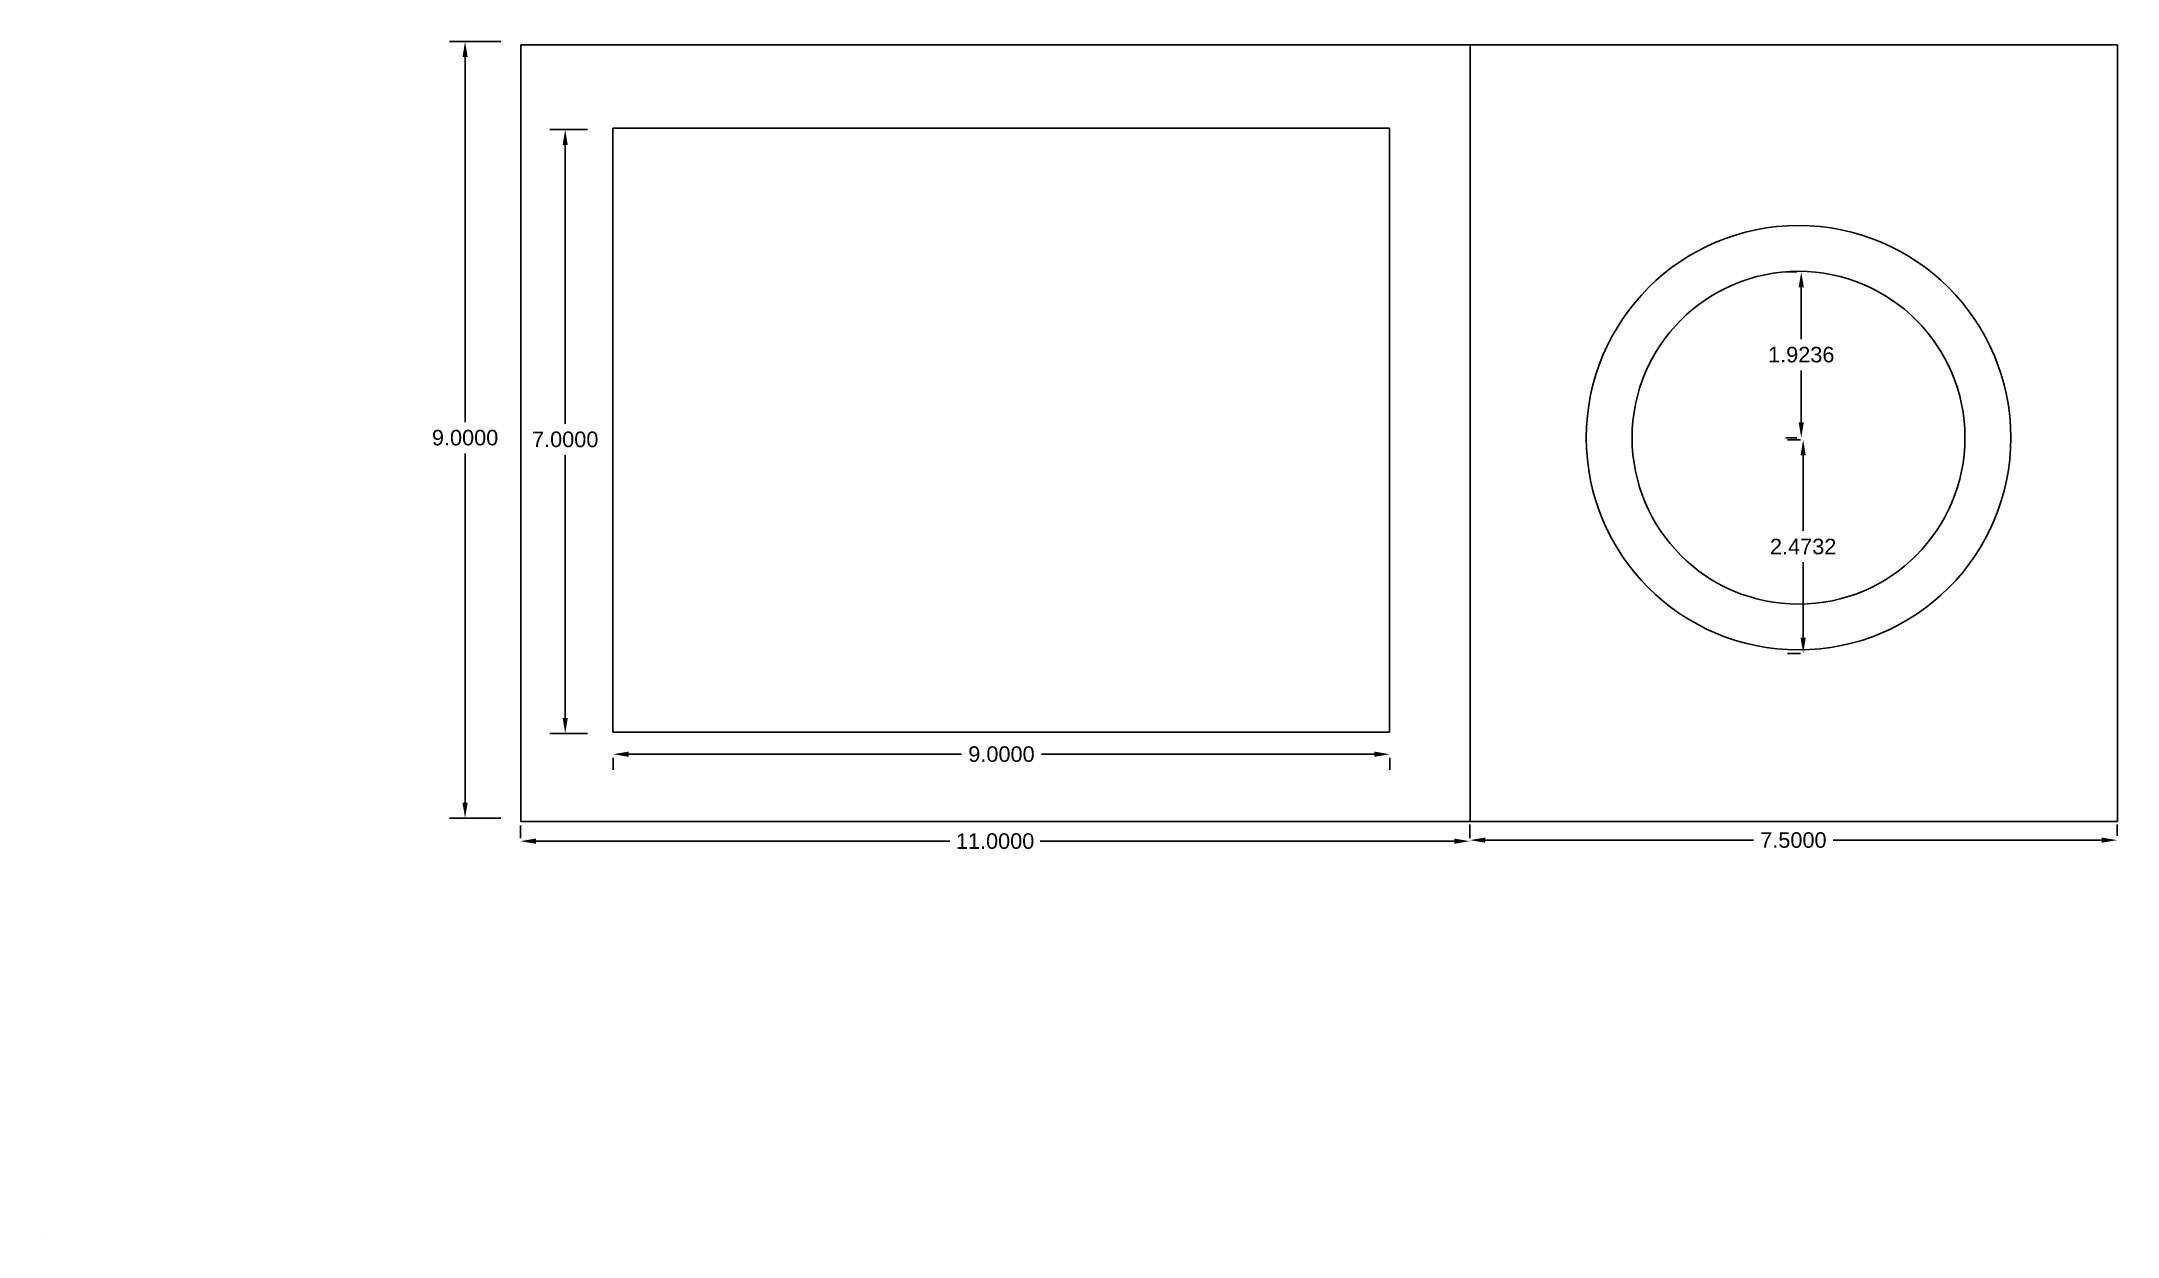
# Model space of a CAD drawing. Header units: inches. Extents: x -5.6 to 18.4, y -4.8 to 9.
import ezdxf

# ---------------------------------------------------------------- set-up
doc = ezdxf.new("R2010")
doc.units = ezdxf.units.IN
doc.header["$MEASUREMENT"] = 0
doc.styles.get("Standard").update_dxf_attribs({"font": 'arial.ttf'})
doc.dimstyles.new('Annotative', dxfattribs={"dimscale": 0, "dimtxt": 0.18, "dimasz": 0.18, "dimexe": 0.18, "dimexo": 0.0625, "dimgap": 0.09, "dimtad": 0, "dimtih": 1, "dimtoh": 1, "dimdec": 4, "dimzin": 0, "dimdsep": 46, "dimtxsty": 'Standard', "dimcen": 0.09, "dimadec": 0, "dimazin": 0, "dimtfac": 1, "dimtdec": 4, "dimtofl": 0, "dimtmove": 0, "dimatfit": 3, "dimfxl": 1, "dimtolj": 1, "dimtzin": 0, "dimarcsym": 0})
doc.dimstyles.get("Standard").update_dxf_attribs({"dimtxt": 0.18, "dimasz": 0.18, "dimexe": 0.18, "dimexo": 0.0625, "dimgap": 0.09, "dimtad": 0, "dimtih": 1, "dimtoh": 1, "dimdec": 4, "dimzin": 0, "dimdsep": 46, "dimtxsty": 'Standard', "dimcen": 0.09, "dimadec": 0, "dimazin": 0, "dimtfac": 1, "dimtdec": 4, "dimtofl": 0, "dimtmove": 0, "dimatfit": 3, "dimfxl": 1, "dimtolj": 1, "dimtzin": 0, "dimarcsym": 0})

# ---------------------------------------------------------------- blocks, each defined once
blk = doc.blocks.new('*D3')
at = {"color": 0, "lineweight": -2, "transparency": 16777216}
for p, q in [((-0.057, -0.204), (-0.057, -0.059)), ((0.123, -0.239), (4.918, -0.239)), ((10.763, -0.239), (5.967, -0.239)), ((10.943, -0.204), (10.943, -0.059))]:
    blk.add_line(p, q, dxfattribs=at)
at = {"color": 0, "transparency": 16777216}
for points in [[(0.123, -0.209), (0.123, -0.269), (-0.057, -0.239)], [(10.763, -0.209), (10.763, -0.269), (10.943, -0.239)]]:
    blk.add_solid(points, dxfattribs=at)
at = {"layer": 'Defpoints', "color": 0, "transparency": 16777216}
for p in [(10.943, -0.239), (-0.057, -0.266), (10.943, -0.266)]:
    blk.add_point(p, dxfattribs=at)
at = {"color": 0, "transparency": 16777216, "insert": (5.443, -0.239), "char_height": 0.18, "attachment_point": 5}
blk.add_mtext('\\A1;11.0000', dxfattribs=at)
blk = doc.blocks.new('*D4')
at = {"color": 0, "lineweight": -2, "transparency": 16777216}
for p, q in [((1.017, 0.727), (1.017, 0.589)), ((1.197, 0.769), (5.054, 0.769)), ((9.837, 0.769), (5.98, 0.769)), ((10.017, 0.727), (10.017, 0.589))]:
    blk.add_line(p, q, dxfattribs=at)
at = {"color": 0, "transparency": 16777216}
for points in [[(1.197, 0.799), (1.197, 0.739), (1.017, 0.769)], [(9.837, 0.799), (9.837, 0.739), (10.017, 0.769)]]:
    blk.add_solid(points, dxfattribs=at)
at = {"layer": 'Defpoints', "color": 0, "transparency": 16777216}
for p in [(1.017, 0.789), (10.017, 0.789), (10.017, 0.769)]:
    blk.add_point(p, dxfattribs=at)
at = {"color": 0, "transparency": 16777216, "insert": (5.517, 0.769), "char_height": 0.18, "attachment_point": 5}
blk.add_mtext('\\A1;9.0000', dxfattribs=at)
blk = doc.blocks.new('*D5')
at = {"color": 0, "lineweight": -2, "transparency": 16777216}
for p, q in [((-0.285, 9.029), (-0.878, 9.029)), ((-0.698, 8.849), (-0.698, 4.619)), ((-0.698, 0.209), (-0.698, 4.255)), ((-0.285, 0.029), (-0.878, 0.029))]:
    blk.add_line(p, q, dxfattribs=at)
at = {"color": 0, "transparency": 16777216}
for points in [[(-0.728, 8.849), (-0.668, 8.849), (-0.698, 9.029)], [(-0.728, 0.209), (-0.668, 0.209), (-0.698, 0.029)]]:
    blk.add_solid(points, dxfattribs=at)
at = {"layer": 'Defpoints', "color": 0, "transparency": 16777216}
for p in [(-0.698, 9.029), (-0.223, 9.029), (-0.223, 0.029)]:
    blk.add_point(p, dxfattribs=at)
at = {"color": 0, "transparency": 16777216, "insert": (-0.698, 4.437), "char_height": 0.18, "attachment_point": 5}
blk.add_mtext('\\A1;9.0000', dxfattribs=at)
blk = doc.blocks.new('*D6')
at = {"color": 0, "lineweight": -2, "transparency": 16777216}
for p, q in [((0.721, 8.009), (0.282, 8.009)), ((0.462, 7.829), (0.462, 4.599)), ((0.462, 1.189), (0.462, 4.235)), ((0.721, 1.009), (0.282, 1.009))]:
    blk.add_line(p, q, dxfattribs=at)
at = {"color": 0, "transparency": 16777216}
for points in [[(0.432, 7.829), (0.492, 7.829), (0.462, 8.009)], [(0.432, 1.189), (0.492, 1.189), (0.462, 1.009)]]:
    blk.add_solid(points, dxfattribs=at)
at = {"layer": 'Defpoints', "color": 0, "transparency": 16777216}
for p in [(0.462, 8.009), (0.783, 8.009), (0.783, 1.009)]:
    blk.add_point(p, dxfattribs=at)
at = {"color": 0, "transparency": 16777216, "insert": (0.462, 4.417), "char_height": 0.18, "attachment_point": 5}
blk.add_mtext('\\A1;7.0000', dxfattribs=at)
blk = doc.blocks.new('*D7')
at = {"color": 0, "lineweight": -2, "transparency": 16777216}
for p, q in [((10.943, -0.177), (10.943, -0.047)), ((11.123, -0.227), (14.23, -0.227)), ((18.263, -0.227), (15.155, -0.227)), ((18.443, -0.177), (18.443, -0.047))]:
    blk.add_line(p, q, dxfattribs=at)
at = {"color": 0, "transparency": 16777216}
for points in [[(11.123, -0.197), (11.123, -0.257), (10.943, -0.227)], [(18.263, -0.197), (18.263, -0.257), (18.443, -0.227)]]:
    blk.add_solid(points, dxfattribs=at)
at = {"layer": 'Defpoints', "color": 0, "transparency": 16777216}
for p in [(10.943, -0.239), (18.443, -0.227), (18.443, -0.239)]:
    blk.add_point(p, dxfattribs=at)
at = {"color": 0, "transparency": 16777216, "insert": (14.693, -0.227), "char_height": 0.18, "attachment_point": 5}
blk.add_mtext('\\A1;7.5000', dxfattribs=at)
blk = doc.blocks.new('*D25')
at = {"color": 0, "lineweight": -2, "transparency": 16777216}
for p, q in [((14.774, 4.412), (14.626, 4.412)), ((14.806, 4.232), (14.806, 3.357)), ((14.806, 2.118), (14.806, 2.993)), ((14.774, 1.938), (14.626, 1.938))]:
    blk.add_line(p, q, dxfattribs=at)
at = {"color": 0, "transparency": 16777216}
for points in [[(14.776, 4.232), (14.836, 4.232), (14.806, 4.412)], [(14.776, 2.118), (14.836, 2.118), (14.806, 1.938)]]:
    blk.add_solid(points, dxfattribs=at)
at = {"layer": 'Defpoints', "color": 0, "transparency": 16777216}
for p in [(14.806, 4.412), (14.836, 4.412), (14.836, 1.938)]:
    blk.add_point(p, dxfattribs=at)
at = {"color": 0, "transparency": 16777216, "insert": (14.806, 3.175), "char_height": 0.18, "attachment_point": 5}
blk.add_mtext('\\A1;2.4732', dxfattribs=at)
blk = doc.blocks.new('*D26')
at = {"color": 0, "lineweight": -2, "transparency": 16777216}
for p, q in [((14.732, 6.361), (14.604, 6.361)), ((14.784, 6.181), (14.784, 5.581)), ((14.784, 4.617), (14.784, 5.217)), ((14.732, 4.437), (14.604, 4.437))]:
    blk.add_line(p, q, dxfattribs=at)
at = {"color": 0, "transparency": 16777216}
for points in [[(14.754, 6.181), (14.814, 6.181), (14.784, 6.361)], [(14.754, 4.617), (14.814, 4.617), (14.784, 4.437)]]:
    blk.add_solid(points, dxfattribs=at)
at = {"layer": 'Defpoints', "color": 0, "transparency": 16777216}
for p in [(14.794, 6.361), (14.784, 4.437), (14.794, 4.437)]:
    blk.add_point(p, dxfattribs=at)
at = {"color": 0, "transparency": 16777216, "insert": (14.784, 5.399), "char_height": 0.18, "attachment_point": 5}
blk.add_mtext('\\A1;1.9236', dxfattribs=at)

msp = doc.modelspace()

# ---------------------------------------------------------------- linework, layer by layer
for p, q in [((-0.05193, -0.00958), (-0.05193, 8.99042)), ((-0.05193, 8.99042), (10.94807, 8.99042)), ((-0.05193, 8.99042, 2), (18.44807, 8.99042, 2)), ((10.94807, 8.99042), (10.94807, -0.00958)), ((18.44807, 8.99042), (10.94807, 8.99042)), ((10.94807, 8.99042), (10.94807, 8.99042, 2)), ((10.94807, 8.99042, 2), (10.94807, -0.00958, 2)), ((18.44807, -0.00958), (18.44807, 8.99042)), ((18.44807, 8.99042), (18.44807, 8.99042, 2)), ((18.44807, 8.99042, 2), (18.44807, -0.00958, 2)), ((10.01302, 8.0239), (1.01302, 8.0239)), ((1.01302, 8.0239), (1.01302, 1.0239)), ((1.01302, 8.0239), (1.01302, 8.0239, 1.5)), ((1.01302, 8.0239, 1.5), (1.01302, 1.0239, 1.5)), ((1.01302, 8.0239, 1.5), (10.01302, 8.0239, 1.5)), ((10.01302, 1.0239), (10.01302, 8.0239)), ((10.01302, 8.0239), (10.01302, 8.0239, 1.5)), ((10.01302, 8.0239, 1.5), (10.01302, 1.0239, 1.5)), ((1.01302, 1.0239), (10.01302, 1.0239)), ((1.01302, 1.0239), (1.01302, 1.0239, 1.5)), ((10.01302, 1.0239, 1.5), (1.01302, 1.0239, 1.5)), ((10.01302, 1.0239), (10.01302, 1.0239, 1.5)), ((-0.05193, -0.00958), (10.94807, -0.00958)), ((10.94807, -0.00958), (18.44807, -0.00958)), ((-5.60589, -4.82051), (-5.60589, -4.82051)), ((-5.60589, -4.82051), (-5.60589, -4.82051))]:
    msp.add_line(p, q)
at = {"extrusion": (-1, 0, 0)}
for p, q in [((-0.05193, 8.99042), (-0.05193, 8.99042, 2)), ((-0.05193, 8.99042, 2), (-0.05193, -0.00958, 2)), ((-0.05193, 8.99042), (-0.05193, 8.99042, 2)), ((-0.05193, 8.99042, 2), (-0.05193, -0.00958, 2)), ((-0.05193, -0.00958), (-0.05193, 8.99042)), ((-0.05193, -0.00958, 2), (-0.05193, -0.00958)), ((-0.05193, -0.00958, 2), (-0.05193, -0.00958))]:
    msp.add_line(p, q, dxfattribs=at)
at = {"extrusion": (1, 0, 0)}
for p, q in [((-0.05193, -0.00958, 2), (-0.05193, 8.99042, 2)), ((-0.05193, 8.99042, 2), (-0.05193, 8.99042)), ((-0.05193, 8.99042), (-0.05193, -0.00958)), ((-0.05193, -0.00958), (-0.05193, 8.99042)), ((-0.05193, 8.99042), (-0.05193, 8.99042, 2)), ((-0.05193, 8.99042, 2), (-0.05193, -0.00958, 2)), ((-0.05193, -0.00958, 2), (-0.05193, -0.00958))]:
    msp.add_line(p, q, dxfattribs=at)
at = {"extrusion": (0, -1, 0)}
for p, q in [((-0.05193, -0.00958, 2), (10.94807, -0.00958, 2)), ((10.94807, -0.00958), (-0.05193, -0.00958)), ((-0.05193, -0.00958, 2), (-0.05193, -0.00958)), ((-0.05193, -0.00958), (10.94807, -0.00958)), ((10.94807, -0.00958, 2), (10.94807, -0.00958)), ((10.94807, -0.00958, 2), (18.44807, -0.00958, 2)), ((18.44807, -0.00958), (10.94807, -0.00958)), ((10.94807, -0.00958), (10.94807, -0.00958, 2)), ((10.94807, -0.00958, 2), (10.94807, -0.00958)), ((10.94807, -0.00958), (18.44807, -0.00958)), ((18.44807, -0.00958, 2), (10.94807, -0.00958, 2)), ((18.44807, -0.00958, 2), (18.44807, -0.00958)), ((18.44807, -0.00958), (18.44807, -0.00958, 2))]:
    msp.add_line(p, q, dxfattribs=at)
for radius in [2.45949, 1.92852]:
    msp.add_circle((14.75265, 4.43691, 2), radius)

# ---------------------------------------------------------------- dimensions: what is measured, and where the dimension line sits
for base, p1, p2, picture, middle in [((-0.69786, 9.02886), (-0.22266, 0.02886), (-0.22266, 9.02886), '*D5', (-0.69786, 4.43696)), ((0.46181, 8.00898), (0.78346, 1.00898), (0.78346, 8.00898), '*D6', (0.46181, 4.41708))]:
    dim = msp.add_linear_dim(base=base, p1=p1, p2=p2, angle=90, dimstyle='Standard')
    dim.commit()
    dim.dimension.update_dxf_attribs({"geometry": picture, "text_midpoint": middle, "dimtype": 160})
for base, p1, p2, picture, middle in [((14.78414, 4.43691, 2), (14.79433, 6.36055, 2), (14.79433, 4.43691, 2), '*D26', (14.78414, 5.39873, 2)), ((14.8056047, 4.4117079, 2), (14.8361548, 1.9384584, 2), (14.8361548, 4.4117079, 2), '*D25', (14.8056047, 3.1750831, 2))]:
    dim = msp.add_linear_dim(base=base, p1=p1, p2=p2, angle=90, dimstyle='Annotative')
    dim.commit()
    dim.dimension.update_dxf_attribs({"geometry": picture, "text_midpoint": middle})
for base, p1, p2, picture, middle in [((10.01705, 0.76914), (1.01705, 0.78943), (10.01705, 0.78943), '*D4', (5.51705, 0.76914)), ((10.94267, -0.23908), (-0.05733, -0.26626), (10.94267, -0.26626), '*D3', (5.44267, -0.23908)), ((18.44267, -0.22717), (10.94267, -0.23908), (18.44267, -0.23908), '*D7', (14.69267, -0.22717))]:
    dim = msp.add_linear_dim(base=base, p1=p1, p2=p2, dimstyle='Standard')
    dim.commit()
    dim.dimension.update_dxf_attribs({"geometry": picture, "text_midpoint": middle})

doc.saveas('drawing.dxf')
